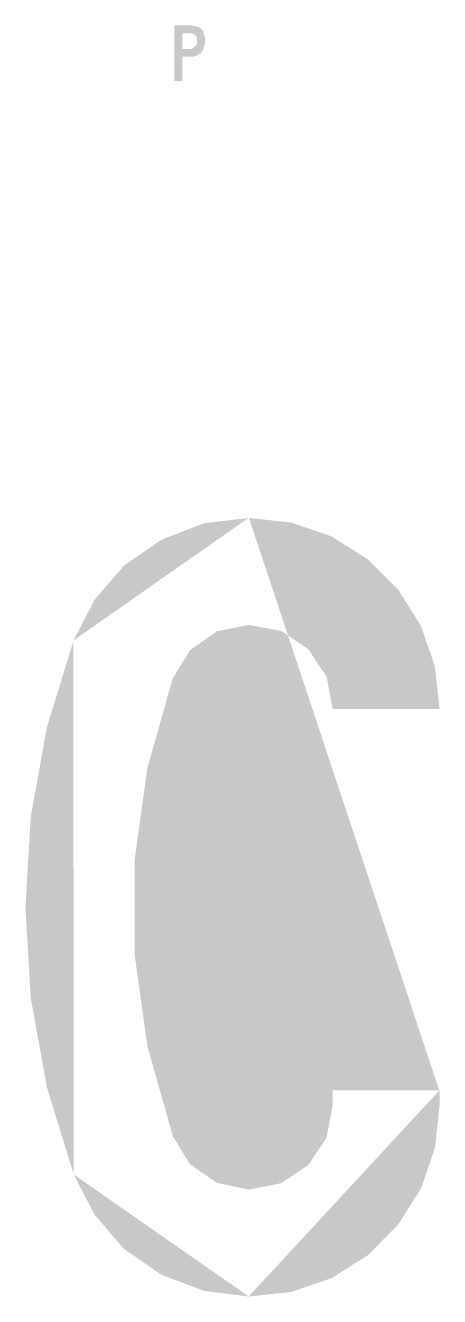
# Model space of a CAD drawing. Extents: x 96 to 963, y -1324 to 251.
# Drawn here: x 149.1 to 178.9, y 66.6 to 158.2 of the extents above; entities that cross this region are included whole.
import ezdxf

# ---------------------------------------------------------------- set-up
doc = ezdxf.new("R2010")
doc.units = 0
doc.header["$LTSCALE"] = 12
doc.header["$MEASUREMENT"] = 0
doc.linetypes.add('CENTERX2', pattern=[101.6, 63.5, -12.7, 12.7, -12.7])
doc.layers.add('GREEN', color=84, linetype='CONTINUOUS')
doc.layers.add('TBLK25', color=1, linetype='CONTINUOUS')

msp = doc.modelspace()

# ---------------------------------------------------------------- hatches: boundary and pattern name
at = {"layer": 'GREEN'}
h = msp.add_hatch(color=256, dxfattribs=at)
h.paths.add_polyline_path([(178.908, 80.38), (178.882, 80.38)], flags=16)
edge = h.paths.add_edge_path()
edge.add_line((171.201, 81.489), (178.908, 81.489))
edge.add_line((178.908, 81.489), (178.908, 80.38))
edge.add_line((178.573, 77.313), (178.908, 80.38))
edge.add_line((178.573, 77.313), (177.568, 74.4))
edge.add_line((177.568, 74.4), (175.918, 71.797))
edge.add_line((175.918, 71.797), (173.753, 69.606))
edge.add_line((173.753, 69.606), (171.149, 67.956))
edge.add_line((171.149, 67.956), (168.237, 66.951))
edge.add_line((168.237, 66.951), (165.169, 66.616))
edge.add_line((165.169, 66.616), (161.922, 67.028))
edge.add_line((161.922, 67.028), (158.854, 68.188))
edge.add_line((158.854, 68.188), (156.174, 70.044))
edge.add_line((156.174, 70.044), (154.034, 72.519))
edge.add_line((154.034, 72.519), (152.539, 75.431))
edge.add_line((152.539, 75.431), (150.606, 81.695))
edge.add_line((150.606, 81.695), (149.446, 88.139))
edge.add_line((149.446, 88.139), (149.06, 94.686))
edge.add_line((149.06, 94.686), (149.446, 101.207))
edge.add_line((149.446, 101.207), (150.606, 107.651))
edge.add_line((150.606, 107.651), (152.539, 113.914))
edge.add_line((152.539, 113.914), (154.034, 116.827))
edge.add_line((154.034, 116.827), (156.174, 119.302))
edge.add_line((156.174, 119.302), (158.854, 121.157))
edge.add_line((158.854, 121.157), (161.922, 122.343))
edge.add_line((161.922, 122.343), (165.169, 122.73))
edge.add_line((165.169, 122.73), (168.237, 122.395))
edge.add_line((168.237, 122.395), (171.149, 121.389))
edge.add_line((171.149, 121.389), (173.753, 119.74))
edge.add_line((173.753, 119.74), (175.918, 117.575))
edge.add_line((175.918, 117.575), (177.568, 114.945))
edge.add_line((177.568, 114.945), (178.573, 112.033))
edge.add_line((178.573, 112.033), (178.908, 108.965))
edge.add_line((178.908, 108.965), (171.201, 108.965))
edge.add_line((171.201, 108.965), (170.763, 111.285))
edge.add_line((170.763, 111.285), (169.448, 113.27))
edge.add_line((169.448, 113.27), (167.489, 114.585))
edge.add_line((167.489, 114.585), (165.169, 115.023))
edge.add_line((165.169, 115.023), (162.85, 114.559))
edge.add_line((162.85, 114.559), (160.916, 113.193))
edge.add_line((160.916, 113.193), (159.679, 111.182))
edge.add_line((159.679, 111.182), (157.849, 104.712))
edge.add_line((157.849, 104.712), (156.921, 98.037))
edge.add_line((156.921, 98.037), (156.921, 91.309))
edge.add_line((156.921, 91.309), (157.849, 84.659))
edge.add_line((157.849, 84.659), (159.679, 78.189))
edge.add_line((159.679, 78.189), (160.916, 76.153))
edge.add_line((160.916, 76.153), (162.85, 74.813))
edge.add_line((162.85, 74.813), (165.169, 74.323))
edge.add_line((165.169, 74.323), (167.489, 74.787))
edge.add_line((167.489, 74.787), (169.448, 76.101))
edge.add_line((169.448, 76.101), (170.763, 78.06))
edge.add_line((170.763, 78.06), (171.201, 80.38))
edge.add_line((171.201, 80.38), (171.201, 81.489))
edge = h.paths.add_edge_path(flags=16)
edge.add_line((178.908, 81.489), (178.882, 81.489))
edge.add_line((165.169, 122.73), (165.144, 122.73))
edge.add_line((152.539, 113.914), (152.514, 113.914))
edge.add_line((152.539, 75.431), (152.514, 75.431))
edge.add_line((165.169, 66.616), (165.144, 66.616))
at = {"layer": 'TBLK25', "linetype": 'CENTERX2'}
h = msp.add_hatch(color=256, dxfattribs=at)
h.paths.add_polyline_path([(161.058, 157.659), (160.995, 157.659)], flags=0)
edge = h.paths.add_edge_path(flags=16)
edge.add_line((160.368, 156.53), (160.368, 157.659))
edge.add_line((160.368, 157.659), (161.058, 157.659))
edge.add_line((161.371, 157.471), (161.058, 157.659))
edge.add_line((161.371, 157.471), (161.434, 157.095))
edge.add_line((161.434, 157.095), (161.371, 156.781))
edge.add_line((161.371, 156.781), (161.058, 156.53))
edge.add_line((161.058, 156.53), (160.368, 156.53))
h.paths.add_polyline_path([(160.995, 158.224), (161.058, 158.224)], flags=16)
edge = h.paths.add_edge_path()
edge.add_line((160.368, 154.209), (159.803, 154.209))
edge.add_line((159.803, 154.209), (159.803, 158.224))
edge.add_line((159.803, 158.224), (161.058, 158.224))
edge.add_line((161.371, 158.161), (161.058, 158.224))
edge.add_line((161.371, 158.161), (161.685, 158.036))
edge.add_line((161.685, 158.036), (161.873, 157.785))
edge.add_line((161.873, 157.785), (161.998, 157.346))
edge.add_line((161.998, 157.346), (161.998, 156.907))
edge.add_line((161.998, 156.907), (161.873, 156.468))
edge.add_line((161.873, 156.468), (161.685, 156.217))
edge.add_line((161.685, 156.217), (161.371, 156.028))
edge.add_line((161.371, 156.028), (161.058, 155.966))
edge.add_line((161.058, 155.966), (160.368, 155.966))
edge.add_line((160.368, 155.966), (160.368, 154.209))

doc.saveas('drawing.dxf')
